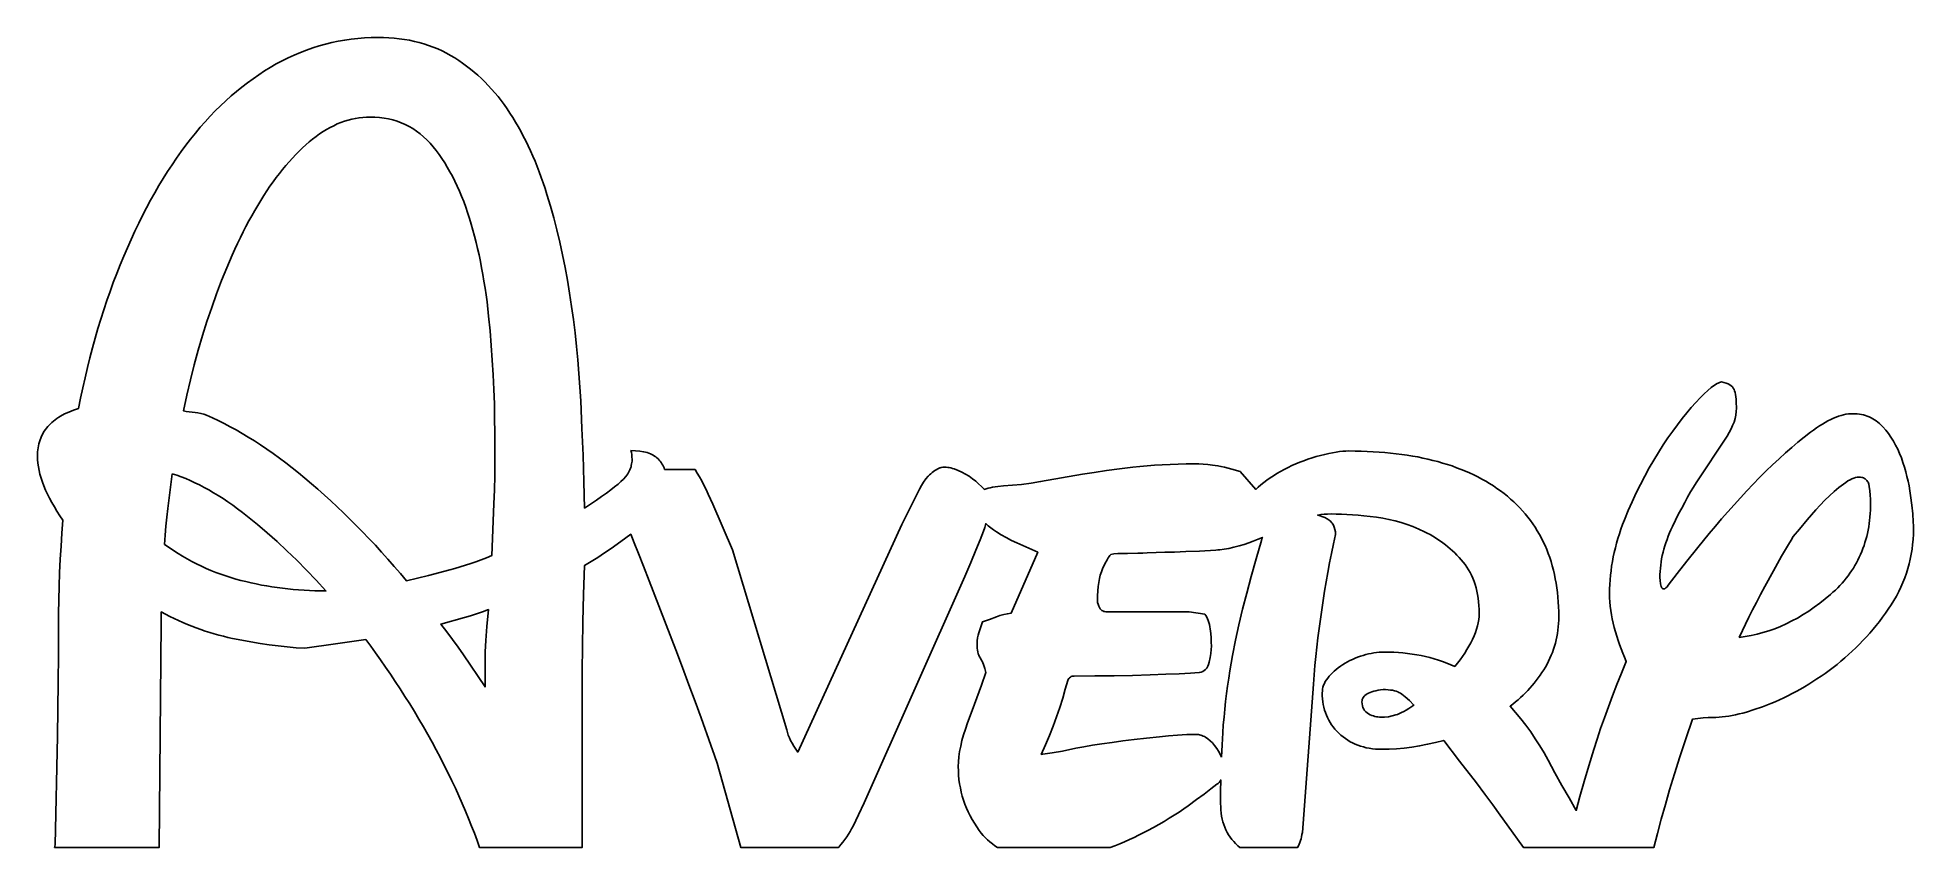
# Model space of a CAD drawing. Extents: x 39 to 216, y 18 to 95.
import ezdxf

# ---------------------------------------------------------------- set-up
doc = ezdxf.new("R2010")
doc.units = 0
doc.layers.add('CAMADA_1', color=18, linetype='CONTINUOUS')

msp = doc.modelspace()

# ---------------------------------------------------------------- linework, layer by layer
at = {"layer": 'CAMADA_1'}
for points in [[(40.61, 18.28), (40.64, 18.4), (40.67, 18.52), (40.88, 28.82), (40.93, 31.36), (40.96, 33.93), (40.98, 36.51), (40.98, 39.11), (40.99, 40.42), (41.01, 41.71), (41.04, 43.01), (41.09, 44.29), (41.15, 45.56), (41.22, 46.81), (41.3, 48.04), (41.4, 49.26), (41.11, 49.68), (40.84, 50.11), (40.59, 50.52), (40.35, 50.93), (40.13, 51.33), (39.94, 51.73), (39.76, 52.11), (39.6, 52.5), (39.46, 52.87), (39.34, 53.24), (39.23, 53.6), (39.15, 53.96), (39.08, 54.31), (39.04, 54.65), (39.01, 54.99), (39, 55.32), (39, 55.53), (39.01, 55.73), (39.03, 55.93), (39.06, 56.12), (39.09, 56.31), (39.13, 56.5), (39.18, 56.68), (39.24, 56.86), (39.3, 57.03), (39.38, 57.2), (39.46, 57.36), (39.54, 57.52), (39.64, 57.68), (39.74, 57.83), (39.85, 57.97), (39.97, 58.12), (40.09, 58.26), (40.22, 58.39), (40.36, 58.52), (40.51, 58.64), (40.66, 58.77), (40.83, 58.88), (41, 59), (41.17, 59.1), (41.55, 59.31), (41.96, 59.49), (42.4, 59.66), (42.87, 59.82), (43.07, 60.8), (43.28, 61.78), (43.5, 62.74), (43.72, 63.7), (43.96, 64.64), (44.2, 65.57), (44.46, 66.49), (44.72, 67.4), (45, 68.29), (45.28, 69.18), (45.57, 70.05), (45.87, 70.91), (46.17, 71.76), (46.49, 72.6), (46.82, 73.43), (47.15, 74.24), (47.5, 75.05), (47.85, 75.84), (48.2, 76.61), (48.57, 77.37), (48.94, 78.11), (49.32, 78.84), (49.7, 79.56), (50.09, 80.26), (50.49, 80.94), (50.9, 81.61), (51.31, 82.27), (51.73, 82.91), (52.16, 83.54), (52.59, 84.15), (53.03, 84.75), (53.48, 85.33), (53.93, 85.89), (54.39, 86.45), (54.86, 86.98), (55.34, 87.5), (55.82, 88), (56.31, 88.48), (56.81, 88.95), (57.31, 89.41), (57.82, 89.84), (58.34, 90.26), (58.86, 90.67), (59.39, 91.05), (59.93, 91.42), (60.47, 91.78), (61.02, 92.12), (61.58, 92.44), (62.15, 92.74), (62.72, 93.03), (63.29, 93.29), (63.87, 93.54), (64.45, 93.76), (65.04, 93.97), (65.64, 94.15), (66.23, 94.32), (66.84, 94.47), (67.45, 94.59), (68.06, 94.7), (68.68, 94.79), (69.3, 94.86), (69.93, 94.91), (70.56, 94.94), (71.2, 94.95), (71.72, 94.94), (72.23, 94.92), (72.73, 94.88), (73.22, 94.83), (73.71, 94.76), (74.18, 94.68), (74.65, 94.58), (75.11, 94.46), (75.56, 94.34), (76, 94.19), (76.43, 94.03), (76.86, 93.86), (77.27, 93.67), (77.68, 93.47), (78.08, 93.25), (78.47, 93.01), (78.85, 92.77), (79.22, 92.51), (79.59, 92.24), (79.95, 91.96), (80.3, 91.67), (80.65, 91.37), (80.99, 91.06), (81.32, 90.74), (81.64, 90.41), (81.96, 90.06), (82.26, 89.71), (82.57, 89.35), (82.86, 88.97), (83.15, 88.59), (83.42, 88.19), (83.7, 87.78), (83.96, 87.37), (84.22, 86.94), (84.47, 86.51), (84.72, 86.07), (84.96, 85.62), (85.19, 85.16), (85.42, 84.69), (85.64, 84.22), (85.86, 83.73), (86.07, 83.24), (86.27, 82.74), (86.47, 82.23), (86.66, 81.71), (86.85, 81.18), (87.03, 80.64), (87.2, 80.1), (87.53, 78.99), (87.84, 77.87), (88.14, 76.73), (88.41, 75.56), (88.67, 74.39), (88.91, 73.19), (89.14, 71.97), (89.34, 70.74), (89.53, 69.5), (89.7, 68.24), (89.86, 66.98), (90, 65.71), (90.12, 64.43), (90.22, 63.15), (90.31, 61.85), (90.39, 60.55), (90.51, 57.95), (90.61, 55.4), (90.69, 52.88), (90.75, 50.41), (91.87, 51.15), (92.37, 51.49), (92.82, 51.82), (93.23, 52.12), (93.6, 52.41), (93.92, 52.67), (94.2, 52.92), (94.45, 53.15), (94.66, 53.4), (94.76, 53.52), (94.84, 53.65), (94.92, 53.78), (94.99, 53.91), (95.05, 54.04), (95.1, 54.17), (95.15, 54.31), (95.18, 54.44), (95.21, 54.58), (95.23, 54.72), (95.25, 54.86), (95.25, 55.01), (95.24, 55.25), (95.22, 55.48), (95.19, 55.67), (95.14, 55.84), (95.57, 55.83), (95.97, 55.79), (96.34, 55.73), (96.51, 55.69), (96.67, 55.65), (96.83, 55.59), (96.98, 55.54), (97.12, 55.47), (97.25, 55.4), (97.38, 55.33), (97.49, 55.24), (97.6, 55.15), (97.71, 55.06), (97.81, 54.95), (97.91, 54.83), (98, 54.72), (98.08, 54.59), (98.16, 54.47), (98.22, 54.34), (98.28, 54.21), (98.33, 54.07), (101.21, 54.07), (101.42, 53.72), (101.63, 53.36), (101.84, 52.97), (102.05, 52.57), (102.25, 52.15), (102.46, 51.71), (102.88, 50.78), (104.76, 46.44), (109.89, 29.4), (109.95, 29.16), (110.03, 28.91), (110.13, 28.66), (110.25, 28.4), (110.39, 28.14), (110.55, 27.87), (110.73, 27.59), (110.93, 27.31), (120.76, 48.84), (122.43, 52.19), (122.62, 52.54), (122.83, 52.86), (123.04, 53.16), (123.27, 53.42), (123.39, 53.54), (123.51, 53.65), (123.64, 53.76), (123.77, 53.86), (123.9, 53.95), (124.03, 54.03), (124.17, 54.11), (124.32, 54.18), (124.35, 54.2), (124.39, 54.22), (124.5, 54.26), (124.65, 54.28), (124.84, 54.28), (124.97, 54.28), (125.11, 54.26), (125.26, 54.24), (125.41, 54.2), (125.57, 54.16), (125.74, 54.11), (126.09, 53.97), (126.45, 53.8), (126.8, 53.62), (127.13, 53.41), (127.45, 53.18), (127.76, 52.95), (128.04, 52.7), (128.31, 52.45), (128.55, 52.19), (128.57, 52.17), (128.75, 52.22), (128.94, 52.28), (129.14, 52.33), (129.36, 52.37), (129.85, 52.44), (130.4, 52.5), (131.25, 52.56), (132.11, 52.65), (133, 52.77), (133.9, 52.92), (137.88, 53.6), (138.98, 53.77), (140.14, 53.95), (141.36, 54.11), (142.63, 54.27), (143.3, 54.35), (143.98, 54.41), (144.68, 54.47), (145.41, 54.51), (146.15, 54.54), (146.91, 54.57), (147.69, 54.58), (148.49, 54.59), (148.87, 54.58), (149.27, 54.56), (149.71, 54.53), (150.16, 54.48), (150.41, 54.45), (150.68, 54.41), (150.97, 54.35), (151.29, 54.27), (151.99, 54.09), (152.78, 53.86), (154.27, 52.17), (154.49, 52.4), (154.75, 52.62), (155.03, 52.84), (155.32, 53.05), (155.62, 53.26), (155.93, 53.47), (156.26, 53.67), (156.6, 53.86), (156.95, 54.05), (157.31, 54.24), (157.68, 54.42), (158.05, 54.58), (158.43, 54.74), (158.81, 54.89), (159.2, 55.03), (159.59, 55.16), (159.99, 55.28), (160.39, 55.39), (160.79, 55.49), (161.17, 55.57), (161.53, 55.64), (161.87, 55.7), (162.19, 55.75), (162.5, 55.78), (162.79, 55.8), (163.06, 55.81), (163.65, 55.8), (164.23, 55.79), (164.8, 55.77), (165.37, 55.74), (165.92, 55.71), (166.47, 55.66), (167.01, 55.61), (167.54, 55.55), (168.07, 55.49), (168.58, 55.41), (169.09, 55.33), (169.58, 55.24), (170.07, 55.14), (170.55, 55.04), (171.02, 54.92), (171.49, 54.8), (171.94, 54.67), (172.39, 54.53), (172.83, 54.39), (173.26, 54.23), (173.68, 54.07), (174.09, 53.9), (174.49, 53.73), (174.89, 53.54), (175.28, 53.35), (175.65, 53.15), (176.02, 52.94), (176.39, 52.72), (176.74, 52.5), (177.08, 52.27), (177.42, 52.03), (177.75, 51.78), (178.07, 51.52), (178.37, 51.26), (178.67, 50.99), (178.96, 50.72), (179.24, 50.43), (179.51, 50.14), (179.76, 49.85), (180.01, 49.54), (180.25, 49.23), (180.48, 48.91), (180.69, 48.59), (180.9, 48.25), (181.1, 47.91), (181.29, 47.57), (181.46, 47.21), (181.63, 46.85), (181.79, 46.49), (181.93, 46.11), (182.07, 45.73), (182.2, 45.34), (182.31, 44.94), (182.42, 44.54), (182.51, 44.13), (182.6, 43.71), (182.68, 43.29), (182.74, 42.86), (182.8, 42.42), (182.84, 41.97), (182.88, 41.52), (182.9, 41.06), (182.92, 40.6), (182.92, 40.12), (182.92, 39.8), (182.9, 39.48), (182.88, 39.16), (182.84, 38.84), (182.8, 38.53), (182.75, 38.23), (182.68, 37.92), (182.61, 37.63), (182.53, 37.33), (182.43, 37.04), (182.33, 36.75), (182.22, 36.47), (182.09, 36.19), (181.96, 35.91), (181.82, 35.63), (181.67, 35.36), (181.51, 35.1), (181.34, 34.84), (181.17, 34.58), (180.99, 34.33), (180.8, 34.08), (180.61, 33.84), (180.41, 33.6), (180.2, 33.37), (179.99, 33.14), (179.77, 32.91), (179.55, 32.69), (179.32, 32.47), (179.08, 32.26), (178.83, 32.05), (178.58, 31.85), (178.32, 31.65), (178.84, 31.07), (179.33, 30.47), (179.81, 29.85), (180.27, 29.22), (180.71, 28.57), (181.14, 27.91), (181.54, 27.23), (181.93, 26.53), (182.57, 25.34), (183.23, 24.16), (183.9, 22.97), (184.59, 21.79), (184.93, 23.12), (185.32, 24.52), (185.76, 26), (186.23, 27.54), (186.55, 28.53), (186.89, 29.54), (187.25, 30.55), (187.62, 31.59), (188.02, 32.64), (188.43, 33.7), (188.87, 34.78), (189.32, 35.88), (189.15, 36.28), (188.98, 36.67), (188.83, 37.07), (188.68, 37.48), (188.54, 37.88), (188.41, 38.28), (188.29, 38.69), (188.17, 39.1), (188.07, 39.5), (187.98, 39.91), (187.91, 40.31), (187.84, 40.72), (187.8, 41.12), (187.76, 41.52), (187.74, 41.92), (187.73, 42.32), (187.74, 42.75), (187.76, 43.18), (187.78, 43.61), (187.82, 44.04), (187.87, 44.48), (187.93, 44.91), (188, 45.34), (188.09, 45.78), (188.18, 46.21), (188.28, 46.65), (188.4, 47.09), (188.53, 47.53), (188.66, 47.97), (188.81, 48.4), (188.97, 48.84), (189.14, 49.29), (189.5, 50.16), (189.88, 51.01), (190.26, 51.84), (190.66, 52.65), (191.06, 53.44), (191.48, 54.21), (191.92, 54.95), (192.36, 55.68), (192.81, 56.38), (193.26, 57.05), (193.71, 57.69), (194.15, 58.29), (194.59, 58.87), (195.03, 59.41), (195.46, 59.92), (195.89, 60.4), (196.31, 60.83), (196.69, 61.22), (197.04, 61.54), (197.36, 61.81), (197.65, 62.03), (197.9, 62.19), (198.02, 62.24), (198.13, 62.29), (198.23, 62.32), (198.32, 62.34), (198.55, 62.29), (198.76, 62.23), (198.94, 62.16), (199.1, 62.08), (199.24, 61.98), (199.35, 61.88), (199.44, 61.76), (199.51, 61.63), (199.56, 61.49), (199.61, 61.33), (199.64, 61.14), (199.67, 60.93), (199.7, 60.7), (199.72, 60.44), (199.73, 59.87), (199.72, 59.54), (199.67, 59.21), (199.61, 58.88), (199.51, 58.55), (199.38, 58.22), (199.23, 57.89), (199.05, 57.55), (198.85, 57.22), (195.94, 52.81), (195.67, 52.38), (195.4, 51.93), (195.12, 51.44), (194.84, 50.94), (194.56, 50.41), (194.27, 49.85), (193.69, 48.67), (193.54, 48.36), (193.41, 48.05), (193.28, 47.74), (193.17, 47.44), (193.06, 47.13), (192.96, 46.83), (192.87, 46.52), (192.79, 46.22), (192.72, 45.92), (192.66, 45.61), (192.61, 45.31), (192.57, 45.01), (192.54, 44.71), (192.52, 44.41), (192.5, 44.11), (192.5, 43.82), (192.51, 43.54), (192.54, 43.24), (192.57, 43.1), (192.62, 42.97), (192.68, 42.85), (192.76, 42.76), (192.94, 42.76), (192.96, 42.76), (192.99, 42.78), (193.07, 42.85), (193.17, 42.96), (193.29, 43.11), (194.13, 44.21), (195.05, 45.39), (196.07, 46.66), (197.17, 48.01), (197.75, 48.7), (198.33, 49.38), (198.92, 50.05), (199.51, 50.72), (200.11, 51.38), (200.71, 52.03), (201.32, 52.67), (201.93, 53.3), (202.55, 53.92), (203.16, 54.51), (203.77, 55.08), (204.37, 55.62), (204.97, 56.15), (205.56, 56.65), (206.16, 57.12), (206.74, 57.58), (207.03, 57.79), (207.32, 57.99), (207.6, 58.18), (207.87, 58.35), (208.14, 58.51), (208.4, 58.65), (208.66, 58.78), (208.91, 58.9), (209.16, 59), (209.41, 59.09), (209.64, 59.17), (209.88, 59.23), (210.1, 59.28), (210.33, 59.31), (210.54, 59.33), (210.76, 59.34), (210.96, 59.34), (211.17, 59.32), (211.37, 59.3), (211.56, 59.26), (211.75, 59.22), (211.94, 59.17), (212.12, 59.1), (212.3, 59.03), (212.47, 58.95), (212.64, 58.86), (212.81, 58.76), (212.97, 58.65), (213.13, 58.53), (213.28, 58.4), (213.43, 58.26), (213.58, 58.11), (213.86, 57.79), (214.12, 57.46), (214.36, 57.11), (214.59, 56.75), (214.8, 56.37), (215, 55.98), (215.18, 55.57), (215.34, 55.15), (215.49, 54.72), (215.63, 54.28), (215.76, 53.84), (215.87, 53.4), (215.98, 52.95), (216.07, 52.5), (216.15, 52.04), (216.22, 51.58), (216.34, 50.69), (216.42, 49.86), (216.47, 49.1), (216.48, 48.74), (216.49, 48.4), (216.48, 47.92), (216.46, 47.44), (216.41, 46.97), (216.36, 46.5), (216.28, 46.04), (216.19, 45.58), (216.08, 45.13), (215.96, 44.68), (215.82, 44.23), (215.66, 43.79), (215.49, 43.36), (215.3, 42.93), (215.09, 42.5), (214.87, 42.08), (214.63, 41.67), (214.37, 41.26), (214.1, 40.85), (213.83, 40.46), (213.55, 40.07), (213.26, 39.68), (212.96, 39.3), (212.66, 38.93), (212.35, 38.57), (212.03, 38.22), (211.71, 37.87), (211.38, 37.52), (211.04, 37.19), (210.7, 36.86), (210.35, 36.54), (209.99, 36.22), (209.63, 35.91), (209.26, 35.61), (208.88, 35.32), (208.5, 35.03), (208.12, 34.76), (207.74, 34.49), (207.36, 34.23), (206.97, 33.98), (206.58, 33.73), (206.19, 33.5), (205.8, 33.27), (205.4, 33.05), (205.01, 32.84), (204.61, 32.64), (204.21, 32.44), (203.8, 32.26), (203.4, 32.08), (202.99, 31.91), (202.19, 31.6), (201.43, 31.33), (200.69, 31.1), (200.34, 31), (199.99, 30.92), (199.66, 30.84), (199.33, 30.77), (199.01, 30.71), (198.69, 30.67), (198.39, 30.63), (198.09, 30.61), (197.8, 30.59), (197.52, 30.59), (197.07, 30.57), (196.6, 30.54), (196.1, 30.49), (195.58, 30.41), (194.95, 28.57), (194.38, 26.85), (193.87, 25.24), (193.42, 23.75), (193.02, 22.34), (192.63, 20.96), (192.27, 19.61), (191.93, 18.28), (179.59, 18.28), (178.06, 20.41), (177.39, 21.35), (176.68, 22.32), (175.92, 23.33), (175.13, 24.39), (173.55, 26.46), (172.05, 28.41), (171.27, 28.22), (170.51, 28.05), (169.76, 27.9), (169.02, 27.78), (168.29, 27.69), (167.58, 27.63), (166.88, 27.59), (166.19, 27.58), (165.88, 27.58), (165.58, 27.6), (165.29, 27.63), (165, 27.67), (164.72, 27.72), (164.44, 27.79), (164.18, 27.87), (163.92, 27.95), (163.67, 28.06), (163.42, 28.17), (163.19, 28.29), (162.96, 28.43), (162.74, 28.58), (162.52, 28.74), (162.32, 28.91), (162.12, 29.09), (161.93, 29.28), (161.75, 29.48), (161.58, 29.69), (161.43, 29.9), (161.29, 30.12), (161.16, 30.34), (161.04, 30.57), (160.94, 30.8), (160.85, 31.05), (160.77, 31.29), (160.7, 31.55), (160.65, 31.81), (160.6, 32.07), (160.57, 32.34), (160.55, 32.62), (160.55, 32.91), (160.56, 33.09), (160.58, 33.27), (160.62, 33.45), (160.68, 33.63), (160.75, 33.8), (160.84, 33.98), (160.95, 34.15), (161.07, 34.32), (161.21, 34.49), (161.36, 34.65), (161.51, 34.81), (161.69, 34.97), (161.87, 35.13), (162.06, 35.28), (162.27, 35.43), (162.48, 35.57), (162.71, 35.71), (162.94, 35.85), (163.17, 35.97), (163.41, 36.08), (163.65, 36.19), (163.9, 36.29), (164.16, 36.38), (164.42, 36.46), (164.68, 36.54), (164.93, 36.6), (165.19, 36.65), (165.44, 36.7), (165.68, 36.73), (165.93, 36.76), (166.17, 36.77), (166.4, 36.78), (166.86, 36.77), (167.31, 36.76), (167.75, 36.73), (168.19, 36.69), (168.63, 36.64), (169.06, 36.59), (169.49, 36.52), (169.91, 36.44), (170.32, 36.35), (170.73, 36.25), (171.14, 36.13), (171.54, 36.01), (171.94, 35.88), (172.33, 35.74), (172.71, 35.58), (173.09, 35.42), (173.35, 35.73), (173.59, 36.05), (173.82, 36.37), (174.04, 36.68), (174.24, 37.01), (174.43, 37.33), (174.6, 37.65), (174.77, 37.98), (174.91, 38.3), (175.04, 38.62), (175.15, 38.94), (175.24, 39.25), (175.31, 39.55), (175.36, 39.85), (175.39, 40.15), (175.39, 40.44), (175.39, 40.81), (175.37, 41.18), (175.34, 41.53), (175.3, 41.88), (175.25, 42.21), (175.18, 42.54), (175.1, 42.86), (175.02, 43.17), (174.92, 43.47), (174.8, 43.76), (174.68, 44.04), (174.54, 44.31), (174.39, 44.57), (174.23, 44.82), (174.06, 45.06), (173.88, 45.3), (173.69, 45.52), (173.49, 45.74), (173.29, 45.96), (173.08, 46.16), (172.87, 46.36), (172.65, 46.56), (172.43, 46.75), (172.21, 46.93), (171.97, 47.11), (171.74, 47.28), (171.5, 47.44), (171.25, 47.6), (171, 47.75), (170.75, 47.9), (170.48, 48.04), (170.22, 48.17), (169.68, 48.42), (169.13, 48.65), (168.58, 48.85), (168.01, 49.04), (167.44, 49.19), (166.86, 49.33), (166.27, 49.44), (165.67, 49.53), (165.08, 49.61), (164.5, 49.67), (163.94, 49.72), (163.4, 49.77), (162.87, 49.8), (162.36, 49.83), (161.86, 49.84), (161.38, 49.85), (161.06, 49.84), (160.74, 49.82), (160.43, 49.79), (160.12, 49.74), (160.36, 49.67), (160.59, 49.59), (160.81, 49.5), (161.02, 49.39), (161.2, 49.27), (161.36, 49.13), (161.43, 49.05), (161.5, 48.97), (161.55, 48.88), (161.61, 48.79), (161.69, 48.6), (161.75, 48.38), (161.79, 48.15), (161.8, 47.9), (161.61, 47.01), (161.43, 46.11), (161.25, 45.22), (161.08, 44.32), (160.92, 43.43), (160.77, 42.54), (160.63, 41.65), (160.5, 40.77), (160.37, 39.88), (160.25, 39), (160.14, 38.12), (160.04, 37.24), (159.94, 36.37), (159.86, 35.49), (159.78, 34.62), (159.71, 33.75), (158.67, 19.7), (158.63, 19.5), (158.59, 19.3), (158.54, 19.11), (158.49, 18.93), (158.43, 18.75), (158.36, 18.59), (158.29, 18.43), (158.21, 18.28), (152.74, 18.28), (152.55, 18.45), (152.35, 18.64), (152.17, 18.83), (152, 19.04), (151.84, 19.25), (151.69, 19.47), (151.56, 19.7), (151.44, 19.94), (151.33, 20.19), (151.24, 20.44), (151.16, 20.7), (151.09, 20.97), (151.03, 21.25), (150.99, 21.54), (150.95, 21.83), (150.94, 22.13), (150.93, 22.44), (150.93, 23.57), (150.95, 24.67), (150.88, 24.55), (150.79, 24.44), (150.69, 24.35), (150.58, 24.27), (150.02, 23.83), (149.38, 23.34), (148.66, 22.81), (147.86, 22.23), (147.44, 21.93), (147, 21.63), (146.54, 21.33), (146.07, 21.04), (145.59, 20.75), (145.09, 20.45), (144.57, 20.16), (144.05, 19.88), (143.62, 19.65), (143.18, 19.43), (142.74, 19.22), (142.3, 19.02), (141.85, 18.82), (141.39, 18.63), (140.94, 18.45), (140.47, 18.28), (129.83, 18.28), (129.58, 18.44), (129.34, 18.61), (129.11, 18.8), (128.89, 18.99), (128.68, 19.19), (128.48, 19.41), (128.28, 19.64), (128.1, 19.88), (127.86, 20.22), (127.64, 20.57), (127.43, 20.92), (127.23, 21.27), (127.05, 21.64), (126.89, 22), (126.74, 22.37), (126.61, 22.75), (126.49, 23.13), (126.39, 23.52), (126.31, 23.91), (126.24, 24.31), (126.18, 24.71), (126.15, 25.11), (126.12, 25.52), (126.11, 25.94), (126.13, 26.39), (126.17, 26.86), (126.24, 27.35), (126.34, 27.86), (126.46, 28.39), (126.61, 28.93), (126.8, 29.49), (127, 30.07), (127.44, 31.25), (127.88, 32.44), (128.31, 33.63), (128.73, 34.83), (128.62, 35.23), (128.49, 35.59), (128.36, 35.91), (128.28, 36.05), (128.21, 36.19), (128.13, 36.32), (128.07, 36.47), (128.01, 36.62), (127.97, 36.79), (127.94, 36.96), (127.91, 37.15), (127.9, 37.34), (127.89, 37.55), (127.9, 37.85), (127.93, 38.12), (127.98, 38.37), (128.05, 38.59), (128.22, 39.06), (128.41, 39.64), (129.06, 39.86), (129.72, 40.11), (130.06, 40.23), (130.41, 40.33), (130.77, 40.41), (131.13, 40.47), (133.64, 46.22), (131.66, 47.11), (131.14, 47.35), (130.65, 47.61), (130.18, 47.88), (129.72, 48.16), (129.45, 48.34), (129.19, 48.53), (128.95, 48.73), (128.72, 48.93), (128.62, 48.57), (128.5, 48.22), (128.19, 47.4), (127.79, 46.41), (127.3, 45.26), (126.72, 43.93), (117.21, 22.5), (116.68, 21.37), (116.16, 20.3), (116.02, 20.04), (115.88, 19.78), (115.72, 19.53), (115.56, 19.28), (115.38, 19.03), (115.2, 18.79), (115.01, 18.55), (114.8, 18.31), (114.74, 18.28), (105.54, 18.28), (103.3, 26.26), (103.05, 27), (102.71, 27.96), (101.78, 30.55), (101.22, 32.09), (100.63, 33.67), (100.02, 35.3), (99.38, 36.98), (96.87, 43.51), (96.34, 44.9), (95.87, 46.09), (95.46, 47.11), (95.12, 47.93), (94.19, 47.25), (93.26, 46.59), (92.64, 46.16), (92.01, 45.74), (91.38, 45.34), (90.75, 44.97), (90.66, 42.22), (90.6, 39.64), (90.56, 37.23), (90.54, 35.04), (90.54, 18.62), (90.53, 18.28), (80.81, 18.28), (80.58, 18.94), (80.33, 19.62), (80.06, 20.31), (79.78, 21.03), (79.48, 21.73), (79.18, 22.44), (78.86, 23.16), (78.53, 23.88), (78.19, 24.6), (77.84, 25.32), (77.48, 26.05), (77.11, 26.78), (76.72, 27.51), (76.33, 28.24), (75.93, 28.96), (75.51, 29.69), (75.09, 30.42), (74.66, 31.14), (74.22, 31.86), (73.76, 32.58), (73.3, 33.29), (72.84, 33.99), (72.38, 34.68), (71.92, 35.36), (71.46, 36.03), (70.99, 36.69), (70.52, 37.33), (70.05, 37.96), (67.18, 37.55), (64.3, 37.13), (63.46, 37.19), (62.62, 37.26), (61.77, 37.36), (60.92, 37.47), (60.06, 37.59), (59.19, 37.74), (58.33, 37.89), (57.45, 38.07), (57.02, 38.16), (56.58, 38.27), (56.15, 38.38), (55.72, 38.5), (55.29, 38.63), (54.86, 38.76), (54.44, 38.91), (54.02, 39.06), (53.59, 39.22), (53.18, 39.39), (52.76, 39.57), (52.35, 39.75), (51.93, 39.95), (51.52, 40.15), (51.11, 40.36), (50.71, 40.58), (50.71, 39.53), (50.51, 18.28)], [(70.47, 87.42), (70.12, 87.41), (69.77, 87.39), (69.42, 87.35), (69.07, 87.29), (68.73, 87.21), (68.38, 87.12), (68.04, 87.02), (67.7, 86.9), (67.36, 86.76), (67.02, 86.6), (66.69, 86.43), (66.35, 86.24), (66.02, 86.04), (65.69, 85.82), (65.36, 85.58), (65.03, 85.33), (64.71, 85.06), (64.38, 84.78), (64.06, 84.49), (63.75, 84.18), (63.43, 83.86), (63.12, 83.53), (62.81, 83.19), (62.5, 82.83), (62.19, 82.46), (61.89, 82.08), (61.59, 81.69), (61.29, 81.28), (60.99, 80.86), (60.7, 80.43), (60.41, 79.98), (60.12, 79.53), (59.83, 79.06), (59.55, 78.58), (59.27, 78.08), (58.99, 77.58), (58.72, 77.07), (58.45, 76.54), (58.19, 76.01), (57.92, 75.46), (57.66, 74.9), (57.41, 74.33), (56.9, 73.16), (56.41, 71.95), (55.94, 70.69), (55.48, 69.4), (55.03, 68.08), (54.61, 66.73), (54.21, 65.36), (53.83, 63.96), (53.47, 62.53), (53.12, 61.08), (52.8, 59.61), (53.06, 59.56), (53.34, 59.52), (53.9, 59.45), (54.18, 59.41), (54.46, 59.36), (54.73, 59.28), (55, 59.19), (55.55, 58.95), (56.1, 58.68), (56.66, 58.41), (57.22, 58.11), (57.79, 57.8), (58.36, 57.47), (58.94, 57.12), (59.52, 56.76), (60.1, 56.38), (60.69, 55.98), (61.28, 55.56), (61.88, 55.13), (62.48, 54.68), (63.08, 54.21), (63.69, 53.73), (64.3, 53.23), (64.91, 52.71), (65.53, 52.19), (66.14, 51.64), (66.74, 51.09), (67.35, 50.53), (67.96, 49.95), (68.56, 49.36), (69.16, 48.76), (69.76, 48.15), (70.36, 47.52), (70.96, 46.88), (71.55, 46.23), (72.15, 45.57), (72.74, 44.89), (73.33, 44.21), (73.92, 43.51), (75.98, 44.03), (78, 44.55), (78.49, 44.69), (78.99, 44.83), (79.49, 44.99), (79.98, 45.15), (80.48, 45.33), (80.98, 45.51), (81.47, 45.71), (81.97, 45.91), (82.18, 50.82), (82.23, 52.14), (82.26, 53.46), (82.28, 54.8), (82.28, 56.16), (82.28, 57.52), (82.25, 58.89), (82.22, 60.26), (82.17, 61.63), (82.1, 63.01), (82.02, 64.4), (81.92, 65.79), (81.81, 67.19), (81.68, 68.57), (81.53, 69.92), (81.44, 70.58), (81.34, 71.23), (81.24, 71.87), (81.13, 72.51), (81.02, 73.13), (80.9, 73.75), (80.77, 74.36), (80.64, 74.96), (80.5, 75.55), (80.35, 76.14), (80.2, 76.71), (80.04, 77.28), (79.87, 77.83), (79.69, 78.37), (79.51, 78.9), (79.32, 79.42), (79.12, 79.92), (78.92, 80.41), (78.7, 80.89), (78.48, 81.35), (78.25, 81.81), (78.01, 82.24), (77.77, 82.67), (77.52, 83.08), (77.26, 83.48), (76.99, 83.86), (76.71, 84.24), (76.43, 84.6), (76.14, 84.94), (75.83, 85.26), (75.52, 85.56), (75.19, 85.83), (74.86, 86.08), (74.51, 86.32), (74.16, 86.53), (73.79, 86.71), (73.41, 86.88), (73.02, 87.02), (72.62, 87.14), (72.21, 87.24), (71.79, 87.32), (71.36, 87.37), (70.92, 87.41)], [(51.75, 53.65), (51.34, 50.35), (51.24, 49.53), (51.15, 48.69), (51.08, 47.83), (51.02, 46.96), (51.44, 46.66), (51.87, 46.38), (52.3, 46.1), (52.73, 45.84), (53.16, 45.59), (53.6, 45.35), (54.05, 45.12), (54.5, 44.9), (54.95, 44.7), (55.41, 44.5), (55.87, 44.32), (56.33, 44.14), (56.8, 43.98), (57.28, 43.83), (57.75, 43.69), (58.24, 43.56), (58.72, 43.44), (59.21, 43.32), (59.7, 43.22), (60.19, 43.12), (60.68, 43.03), (61.18, 42.95), (61.68, 42.88), (62.18, 42.81), (62.69, 42.75), (63.19, 42.7), (63.7, 42.66), (64.22, 42.63), (64.73, 42.6), (65.25, 42.58), (65.77, 42.57), (66.29, 42.56), (65.37, 43.57), (64.45, 44.53), (63.53, 45.47), (62.6, 46.37), (61.67, 47.23), (60.74, 48.06), (59.8, 48.86), (58.86, 49.62), (58.39, 49.99), (57.93, 50.34), (57.47, 50.67), (57.01, 50.99), (56.55, 51.3), (56.1, 51.58), (55.65, 51.86), (55.2, 52.12), (54.76, 52.36), (54.32, 52.59), (53.89, 52.81), (53.45, 53), (53.02, 53.19), (52.6, 53.36), (52.17, 53.51)], [(199.99, 38.17), (200.57, 38.25), (201.13, 38.35), (201.7, 38.47), (202.25, 38.62), (202.81, 38.79), (203.36, 38.99), (203.91, 39.21), (204.45, 39.45), (204.99, 39.72), (205.52, 40), (206.05, 40.32), (206.58, 40.65), (207.1, 41.01), (207.62, 41.39), (208.13, 41.8), (208.64, 42.23), (208.87, 42.43), (209.1, 42.64), (209.32, 42.86), (209.53, 43.08), (209.73, 43.3), (209.93, 43.53), (210.12, 43.76), (210.3, 43.99), (210.47, 44.23), (210.64, 44.48), (210.8, 44.72), (210.95, 44.97), (211.09, 45.23), (211.23, 45.49), (211.36, 45.75), (211.48, 46.02), (211.6, 46.29), (211.71, 46.57), (211.81, 46.85), (211.9, 47.14), (211.98, 47.42), (212.06, 47.72), (212.13, 48.01), (212.19, 48.31), (212.25, 48.62), (212.3, 48.93), (212.34, 49.24), (212.37, 49.56), (212.4, 49.88), (212.42, 50.21), (212.43, 50.87), (212.42, 51.24), (212.4, 51.62), (212.36, 52.03), (212.3, 52.46), (212.25, 52.67), (212.22, 52.76), (212.19, 52.85), (212.14, 52.93), (212.09, 53), (212.04, 53.06), (211.98, 53.12), (211.91, 53.17), (211.84, 53.22), (211.76, 53.26), (211.68, 53.29), (211.59, 53.31), (211.49, 53.33), (211.28, 53.34), (211.15, 53.33), (211, 53.3), (210.84, 53.25), (210.67, 53.18), (210.49, 53.08), (210.29, 52.97), (210.09, 52.84), (209.87, 52.68), (209.43, 52.34), (208.99, 51.96), (208.55, 51.56), (208.11, 51.14), (207.67, 50.69), (207.25, 50.23), (206.84, 49.76), (206.43, 49.29), (205.71, 48.4), (205.11, 47.7), (204.91, 47.38), (204.66, 46.97), (204.01, 45.85), (203.24, 44.47), (202.42, 42.98), (202.01, 42.22), (201.63, 41.48), (201.26, 40.76), (200.92, 40.07)], [(151.02, 26.83), (150.9, 27.11), (150.75, 27.38), (150.58, 27.65), (150.37, 27.93), (150.16, 28.17), (149.95, 28.38), (149.73, 28.56), (149.51, 28.71), (149.4, 28.77), (149.29, 28.83), (149.17, 28.87), (149.06, 28.91), (148.94, 28.94), (148.83, 28.96), (148.71, 28.97), (148.59, 28.97), (147.74, 28.96), (146.87, 28.92), (145.99, 28.85), (145.14, 28.76), (143.92, 28.63), (142.77, 28.5), (141.68, 28.36), (140.66, 28.23), (139.71, 28.09), (138.82, 27.95), (138, 27.81), (137.25, 27.67), (135.97, 27.41), (134.99, 27.23), (134.32, 27.13), (134.1, 27.1), (133.96, 27.09), (134.36, 27.98), (134.74, 28.87), (135.09, 29.76), (135.42, 30.65), (135.72, 31.53), (136, 32.4), (136.24, 33.25), (136.47, 34.1), (136.52, 34.19), (136.58, 34.28), (136.65, 34.35), (136.73, 34.41), (136.81, 34.45), (136.9, 34.49), (136.99, 34.51), (137.09, 34.51), (139.03, 34.52), (140.87, 34.54), (142.61, 34.57), (144.26, 34.62), (145.74, 34.67), (147.01, 34.72), (148.07, 34.78), (148.91, 34.83), (149.08, 34.87), (149.24, 34.93), (149.38, 35.02), (149.51, 35.13), (149.62, 35.26), (149.71, 35.43), (149.79, 35.61), (149.85, 35.82), (149.94, 36.25), (150.01, 36.64), (150.04, 37.01), (150.06, 37.34), (150.05, 37.71), (150.03, 38.11), (150, 38.52), (149.95, 38.96), (149.92, 39.17), (149.88, 39.38), (149.83, 39.57), (149.77, 39.75), (149.7, 39.93), (149.62, 40.08), (149.53, 40.23), (149.43, 40.37), (147.97, 40.58), (140.23, 40.58), (140.1, 40.58), (139.99, 40.6), (139.88, 40.63), (139.79, 40.67), (139.7, 40.72), (139.62, 40.78), (139.55, 40.86), (139.5, 40.94), (139.41, 41.12), (139.34, 41.3), (139.3, 41.46), (139.29, 41.62), (139.3, 42.11), (139.32, 42.56), (139.35, 42.98), (139.41, 43.37), (139.47, 43.74), (139.55, 44.07), (139.65, 44.38), (139.76, 44.66), (139.98, 45.13), (140.19, 45.52), (140.29, 45.68), (140.38, 45.81), (140.46, 45.92), (140.54, 46.01), (140.84, 46.06), (141.2, 46.09), (141.62, 46.11), (142.11, 46.12), (143.1, 46.13), (143.56, 46.15), (143.99, 46.17), (144.83, 46.21), (145.67, 46.22), (146.58, 46.24), (147.65, 46.28), (148.93, 46.34), (150.48, 46.43), (150.66, 46.44), (150.86, 46.45), (151.27, 46.5), (151.72, 46.58), (152.2, 46.69), (152.69, 46.83), (153.16, 46.97), (153.6, 47.12), (154.03, 47.27), (154.48, 47.45), (154.89, 47.63), (154.84, 47.49), (154.8, 47.33), (154.29, 45.6), (153.83, 43.94), (153.41, 42.35), (153.02, 40.83), (152.67, 39.35), (152.35, 37.89), (152.07, 36.44), (151.82, 35), (151.7, 34.29), (151.6, 33.56), (151.5, 32.84), (151.41, 32.1), (151.33, 31.37), (151.26, 30.62), (151.19, 29.88), (151.14, 29.12), (151.07, 28)], [(81.34, 35.98), (81.35, 36.35), (81.36, 36.79), (81.42, 37.86), (81.52, 39.19), (81.66, 40.79), (81.09, 40.58), (80.52, 40.39), (79.96, 40.22), (79.41, 40.06), (77.16, 39.43), (77.73, 38.7), (78.27, 37.96), (78.8, 37.23), (79.3, 36.5), (81.34, 33.47)], [(166.09, 30.61), (166.45, 30.62), (166.81, 30.66), (167.16, 30.73), (167.5, 30.82), (167.68, 30.88), (167.86, 30.95), (168.06, 31.05), (168.27, 31.16), (168.49, 31.28), (168.73, 31.42), (169.23, 31.76), (168.79, 32.19), (168.4, 32.53), (168.08, 32.79), (167.94, 32.88), (167.81, 32.96), (167.69, 33.02), (167.54, 33.07), (167.38, 33.12), (167.2, 33.16), (167, 33.18), (166.79, 33.21), (166.55, 33.22), (166.3, 33.22), (166.06, 33.19), (165.83, 33.16), (165.62, 33.12), (165.43, 33.07), (165.25, 33.02), (165.09, 32.96), (164.94, 32.9), (164.81, 32.83), (164.69, 32.75), (164.59, 32.67), (164.51, 32.59), (164.44, 32.5), (164.38, 32.4), (164.34, 32.3), (164.32, 32.19), (164.31, 32.07), (164.32, 31.87), (164.35, 31.69), (164.4, 31.52), (164.47, 31.37), (164.56, 31.23), (164.66, 31.11), (164.79, 31.01), (164.94, 30.92), (165.09, 30.85), (165.25, 30.78), (165.4, 30.73), (165.54, 30.69), (165.68, 30.65), (165.82, 30.63), (165.96, 30.61)]]:
    msp.add_lwpolyline(points, close=True, dxfattribs=at)

doc.saveas('drawing.dxf')
